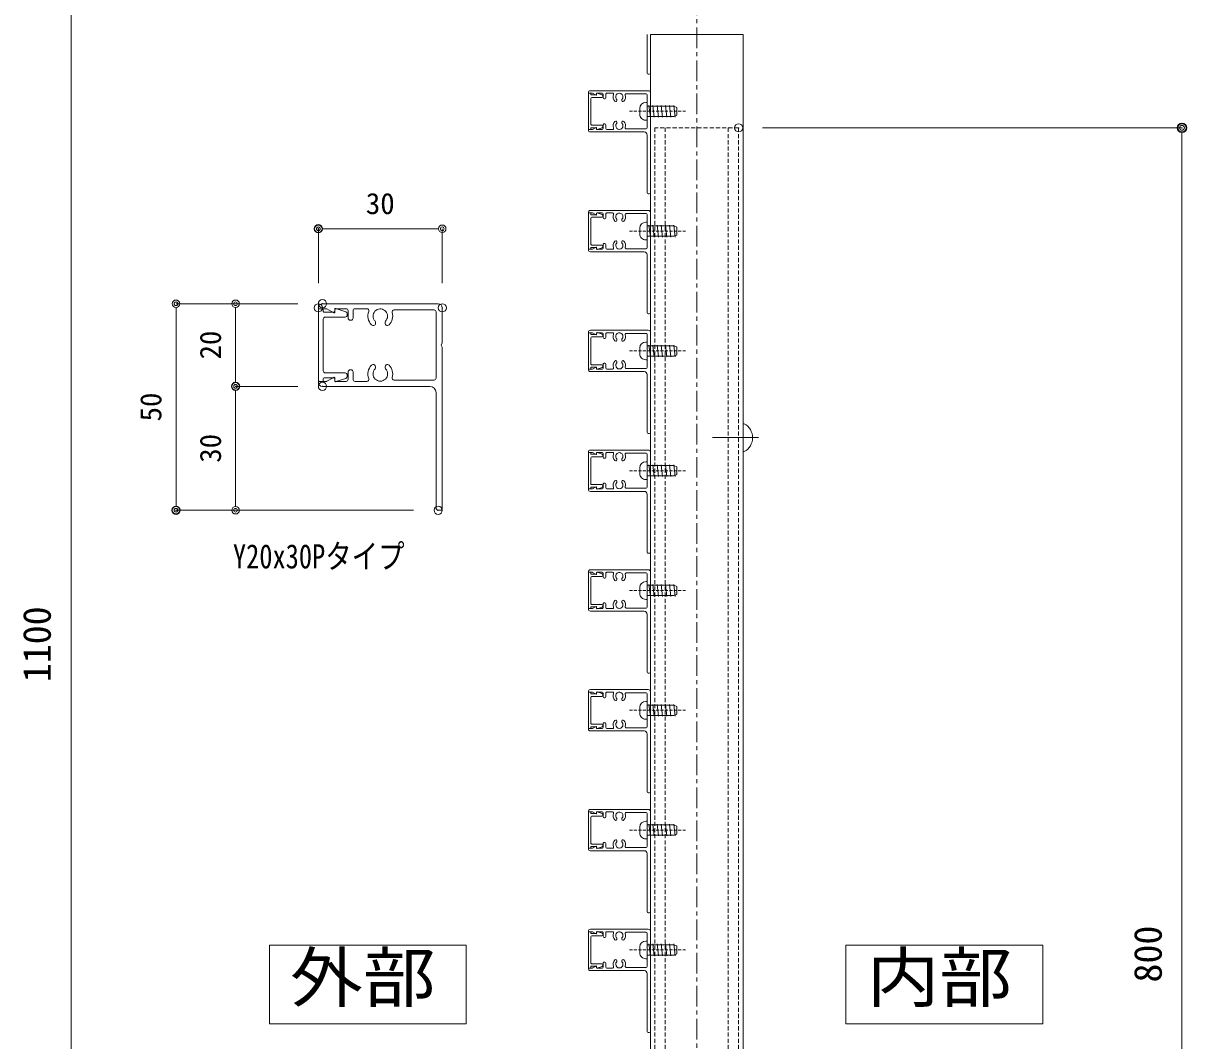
# Model space of a CAD drawing. Units: millimetres, scale not verified. Extents: x -1682 to 1682, y -1188 to 1188.
# Drawn here: x -170 to 394, y -325 to 168 of the extents above; entities that cross this region are included whole.
import ezdxf
from ezdxf.enums import TextEntityAlignment as Align

# ---------------------------------------------------------------- set-up
doc = ezdxf.new("R2010")
doc.units = ezdxf.units.MM
doc.header["$LTSCALE"] = 8
doc.header["$PDMODE"] = 32
doc.header["$PDSIZE"] = 4
doc.linetypes.add('USER1', pattern=[2, 1.25, -0.25, 0.25, -0.25])
doc.linetypes.add('USER3', pattern=[0.375, 0.25, -0.125])
for name, color, linetype, lineweight in [('0-0_0', 7, 'Continuous', 18), ('0-1_DEFPOINTS', 7, 'Continuous', 18), ('0-4_アンカー', 4, 'Continuous', 18), ('0-A_6ﾊｯﾁﾝｸﾞ', 4, 'Continuous', 18), ('0-B_51破線ｱﾙﾐ', 3, 'USER3', 18), ('0-C_2躯体線', 4, 'Continuous', 18), ('0-E_3中心線', 2, 'USER1', 18), ('0-F_41ｱﾙﾐ', 6, 'Continuous', 18), ('1-0_1手摺寸法', 7, 'Continuous', 18), ('1-2_P4-12', 7, 'Continuous', 18), ('1-9_3アルミ部材', 6, 'Continuous', 18)]:
    doc.layers.add(name, color=color, linetype=linetype, lineweight=lineweight)
doc.layers.add('0-3_MOJI', color=7, linetype='Continuous')
doc.styles.add('ＭＳ ゴシック', font='')
doc.styles.get('ＭＳ ゴシック').set_extended_font_data('MS Gothic')

# ---------------------------------------------------------------- blocks, each defined once
blk = doc.blocks.new('_ORIGIN2')
at = {"layer": '0-0_0'}
blk.add_line((-1, 0), (-2, 0), dxfattribs=at)
for radius in [1, 0.5]:
    blk.add_circle((0, 0), radius, dxfattribs=at)
blk = doc.blocks.new('D27')
at = {"layer": '0-1_DEFPOINTS'}
for p in [(536.23, 1682.1), (-9.64, -517.9), (467.24, -517.9)]:
    blk.add_point(p, dxfattribs=at)
at = {"layer": '1-0_1手摺寸法'}
for p, q in [((513.23, 1682.1), (-9.64, 1682.1)), ((-9.64, 1672.9), (-9.64, -508.7)), ((444.24, -517.9), (-9.64, -517.9))]:
    blk.add_line(p, q, dxfattribs=at)
at = {"layer": '1-0_1手摺寸法', "xscale": 4.6, "yscale": 4.6}
for p, rotation in [((-9.64, 1682.1), 90), ((-9.64, -517.9), 270)]:
    blk.add_blockref('_ORIGIN2', p, dxfattribs=dict(at, rotation=rotation))
at = {"layer": '1-0_1手摺寸法', "style": 'ＭＳ ゴシック'}
blk.add_text('1100', height=26.98, rotation=90, dxfattribs=at).set_placement((-21.14, 545.3), align=Align.BOTTOM_LEFT)
blk = doc.blocks.new('D33')
at = {"layer": '0-1_DEFPOINTS'}
for p in [(636.73, 1082.1), (1065.95, 1082.1), (636.73, -517.9)]:
    blk.add_point(p, dxfattribs=at)
at = {"layer": '1-0_1手摺寸法'}
for p, q in [((659.73, 1082.1), (1065.95, 1082.1)), ((1065.95, -508.7), (1065.95, 1072.9)), ((659.73, -517.9), (1065.95, -517.9))]:
    blk.add_line(p, q, dxfattribs=at)
at = {"layer": '1-0_1手摺寸法', "xscale": 4.6, "yscale": 4.6}
for p, rotation in [((1065.95, 1082.1), 90), ((1065.95, -517.9), 270)]:
    blk.add_blockref('_ORIGIN2', p, dxfattribs=dict(at, rotation=rotation))
at = {"layer": '1-0_1手摺寸法', "style": 'ＭＳ ゴシック'}
blk.add_text('800', height=26.98, rotation=90, dxfattribs=at).set_placement((1054.45, 254.5), align=Align.BOTTOM_LEFT)
blk = doc.blocks.new('D47')
at = {"layer": '0-1_DEFPOINTS'}
for p in [(229.79, 984.41), (229.79, 907.79), (349.79, 907.79)]:
    blk.add_point(p, dxfattribs=at)
at = {"layer": '1-0_1手摺寸法'}
for p, q in [((229.79, 931.79), (229.79, 984.41)), ((342.59, 984.41), (236.99, 984.41)), ((349.79, 931.79), (349.79, 984.41))]:
    blk.add_line(p, q, dxfattribs=at)
at = {"layer": '1-0_1手摺寸法', "xscale": 3.6, "yscale": 3.6, "rotation": 180}
blk.add_blockref('_ORIGIN2', (229.79, 984.41), dxfattribs=at)
at = {"layer": '1-0_1手摺寸法', "xscale": 3.6, "yscale": 3.6}
blk.add_blockref('_ORIGIN2', (349.79, 984.41), dxfattribs=at)
at = {"layer": '1-0_1手摺寸法', "style": 'ＭＳ ゴシック'}
blk.add_text('30', height=20.53, dxfattribs=at).set_placement((275.79, 992.41), align=Align.BOTTOM_LEFT)
blk = doc.blocks.new('D48')
at = {"layer": '0-1_DEFPOINTS'}
for p in [(233.79, 911.79), (149.69, 831.79), (233.79, 831.79)]:
    blk.add_point(p, dxfattribs=at)
at = {"layer": '1-0_1手摺寸法'}
for p, q in [((209.79, 911.79), (149.69, 911.79)), ((149.69, 904.59), (149.69, 838.99)), ((209.79, 831.79), (149.69, 831.79))]:
    blk.add_line(p, q, dxfattribs=at)
at = {"layer": '1-0_1手摺寸法', "xscale": 3.6, "yscale": 3.6}
for p, rotation in [((149.69, 911.79), 90), ((149.69, 831.79), 270)]:
    blk.add_blockref('_ORIGIN2', p, dxfattribs=dict(at, rotation=rotation))
at = {"layer": '1-0_1手摺寸法', "style": 'ＭＳ ゴシック'}
blk.add_text('20', height=20.53, rotation=90, dxfattribs=at).set_placement((141.69, 857.79), align=Align.BOTTOM_LEFT)
blk = doc.blocks.new('D49')
at = {"layer": '0-1_DEFPOINTS'}
for p in [(149.69, 831.79), (233.79, 831.79), (345.79, 711.79)]:
    blk.add_point(p, dxfattribs=at)
at = {"layer": '1-0_1手摺寸法'}
for p, q in [((209.79, 831.79), (149.69, 831.79)), ((149.69, 718.99), (149.69, 824.59)), ((321.79, 711.79), (149.69, 711.79))]:
    blk.add_line(p, q, dxfattribs=at)
at = {"layer": '1-0_1手摺寸法', "xscale": 3.6, "yscale": 3.6}
for p, rotation in [((149.69, 831.79), 90), ((149.69, 711.79), 270)]:
    blk.add_blockref('_ORIGIN2', p, dxfattribs=dict(at, rotation=rotation))
at = {"layer": '1-0_1手摺寸法', "style": 'ＭＳ ゴシック'}
blk.add_text('30', height=20.53, rotation=90, dxfattribs=at).set_placement((141.69, 757.79), align=Align.BOTTOM_LEFT)
blk = doc.blocks.new('D50')
at = {"layer": '0-1_DEFPOINTS'}
for p in [(233.79, 911.79), (91.99, 711.79), (345.79, 711.79)]:
    blk.add_point(p, dxfattribs=at)
at = {"layer": '1-0_1手摺寸法'}
for p, q in [((209.79, 911.79), (91.99, 911.79)), ((91.99, 904.59), (91.99, 718.99)), ((321.79, 711.79), (91.99, 711.79))]:
    blk.add_line(p, q, dxfattribs=at)
at = {"layer": '1-0_1手摺寸法', "xscale": 3.6, "yscale": 3.6}
for p, rotation in [((91.99, 911.79), 90), ((91.99, 711.79), 270)]:
    blk.add_blockref('_ORIGIN2', p, dxfattribs=dict(at, rotation=rotation))
at = {"layer": '1-0_1手摺寸法', "style": 'ＭＳ ゴシック'}
blk.add_text('50', height=20.53, rotation=90, dxfattribs=at).set_placement((83.99, 797.79), align=Align.BOTTOM_LEFT)
blk = doc.blocks.new('A$C014E537C')
at = {"layer": '0-F_41ｱﾙﾐ'}
for p, q in [((0, 58), (0, 59)), ((1, 60), (78.961, 60)), ((1, 57), (57, 57)), ((96, 57), (64, 57)), ((80, 59.4), (78.961, 60)), ((80, 59.4), (81.039, 60)), ((98, 60), (81.039, 60)), ((100, 2), (100, 58)), ((60, 2), (60, 54)), ((63, 56), (63, 36.708)), ((97, 56), (97, 36.708)), ((62.4, 23.501), (62.4, 17.8)), ((97.6, 23.501), (97.6, 17.8)), ((62.4, 8.4), (62.4, 13.4)), ((63.4, 16.8), (67, 16.8)), ((67, 14.4), (63.4, 14.4)), ((68, 15.8), (68, 15.4)), ((92, 15.8), (92, 15.4)), ((96.6, 16.8), (93, 16.8)), ((93, 14.4), (96.6, 14.4)), ((97.6, 8.4), (97.6, 13.4)), ((62.442, 4.084), (64.358, 7.421)), ((64, 8), (62.8, 8)), ((95.642, 7.421), (97.558, 4.084)), ((97.2, 8), (96, 8)), ((62.4, 0.4), (62.4, 3.906)), ((97.6, 3.906), (97.6, 0.4))]:
    blk.add_line(p, q, dxfattribs=at)
for centre, radius, start, end in [((1, 59), 1, 90, 180), ((1, 58), 1, 180, 270), ((57, 54), 3, 360, 90), ((64, 56), 1, 90, 180), ((96, 56), 1, 0, 90), ((98, 58), 2, 0, 90), ((64, 36.708), 1, 180, 286.60155), ((66, 30), 6, 45.25752, 106.60155), ((69.344, 33.374), 1.25, 331.80935, 45.25752), ((90.656, 33.374), 1.25, 134.74248, 208.11514), ((94, 30), 6, 73.39845, 134.74248), ((96, 36.708), 1, 253.39845, 0), ((66, 30), 3.5, 45.22423, 314.77541), ((69.244, 34.035), 1.735, 243.33476, 313.82542), ((90.756, 34.035), 1.735, 226.139, 296.66524), ((94, 30), 3.5, 237.18285, 134.77577), ((63.4, 23.501), 1, 68.19625, 180), ((66, 30), 6, 248.19625, 314.74248), ((69.244, 25.965), 1.735, 46.17335, 116.66667), ((69.344, 26.626), 1.25, 314.74248, 28.18983), ((90.656, 26.626), 1.25, 151.88486, 225.25752), ((90.756, 25.965), 1.735, 39.0741, 133.86185), ((94, 30), 6, 225.25752, 291.80375), ((96.6, 23.501), 1, 0, 111.80375), ((63.4, 17.8), 1, 180, 270), ((96.6, 17.8), 1, 270, 0), ((63.4, 13.4), 1, 90, 180), ((67, 15.8), 1, 0, 90), ((67, 15.4), 1, 270, 0), ((93, 15.8), 1, 90, 180), ((93, 15.4), 1, 180, 270), ((96.6, 13.4), 1, 0, 90), ((62.8, 8.4), 0.4, 180, 270), ((64, 7.6), 0.4, 333.43495, 90), ((96, 7.6), 0.4, 90, 206.56505), ((97.2, 8.4), 0.4, 270, 0), ((62, 2), 2, 180, 270), ((62, 0.4), 0.4, 270, 0), ((62.8, 3.906), 0.4, 153.43495, 180), ((97.2, 3.906), 0.4, 0, 26.56505), ((98, 0.4), 0.4, 180, 270), ((98, 2), 2, 270, 0)]:
    blk.add_arc(centre, radius, start, end, dxfattribs=at)
blk = doc.blocks.new('A$C6BE46108')
at = {"layer": '1-9_3アルミ部材'}
for p, q in [((1.597, 13.316), (0, 8.526)), ((3.225, 14), (2.545, 14)), ((4.225, 3.4), (4.225, 13)), ((31.225, 13), (31.225, 3.4)), ((32.904, 14), (32.225, 14)), ((35.449, 8.526), (33.852, 13.316)), ((0.379, 8), (1.425, 8)), ((1.825, 7.6), (1.825, 2.8)), ((33.625, 2.8), (33.625, 7.6)), ((34.025, 8), (35.07, 8)), ((0.125, 2), (0.125, 0.4)), ((1.425, 2.4), (0.525, 2.4)), ((0.525, 0), (34.925, 0)), ((30.225, 2.4), (5.225, 2.4)), ((34.925, 2.4), (34.025, 2.4)), ((35.325, 0.4), (35.325, 2))]:
    blk.add_line(p, q, dxfattribs=at)
for centre, radius, start, end in [((2.545, 13), 1, 90, 161.56505), ((3.225, 13), 1, 0, 90), ((32.225, 13), 1, 90, 180), ((32.904, 13), 1, 18.43495, 90), ((0.379, 8.4), 0.4, 161.56505, 270), ((1.425, 7.6), 0.4, 0, 90), ((34.025, 7.6), 0.4, 90, 180), ((35.07, 8.4), 0.4, 270, 18.43495), ((0.525, 2), 0.4, 90, 180), ((0.525, 0.4), 0.4, 180, 270), ((1.425, 2.8), 0.4, 270, 0), ((5.225, 3.4), 1, 180, 270), ((30.225, 3.4), 1, 270, 0), ((34.025, 2.8), 0.4, 180, 270), ((34.925, 2), 0.4, 0, 90), ((34.925, 0.4), 0.4, 270, 0)]:
    blk.add_arc(centre, radius, start, end, dxfattribs=at)
blk = doc.blocks.new('A$C43F735A4')
at = {"layer": '0-A_6ﾊｯﾁﾝｸﾞ'}
for p, q in [((2.5, 29.99), (3.33, 31.99)), ((8.67, 31.99), (3.33, 31.99)), ((9.5, 29.99), (8.67, 31.99)), ((10, 30.84), (2, 29.9)), ((10, 30.84), (2, 29.9)), ((10, 28.02), (2, 27.08)), ((10, 28.02), (2, 27.08)), ((10, 25.2), (2, 24.26)), ((10, 25.2), (2, 24.26)), ((2.5, 11.99), (2.5, 29.99)), ((9.5, 11.99), (9.5, 29.99)), ((10, 22.38), (2, 21.45)), ((10, 22.38), (2, 21.45)), ((10, 19.56), (2, 18.63)), ((10, 19.56), (2, 18.63)), ((10, 16.75), (2, 15.81)), ((10, 16.75), (2, 15.81)), ((0, 10.99), (0, 11.59)), ((11.6, 11.99), (0.4, 11.99)), ((10, 14.11), (2, 13.17)), ((10, 14.11), (2, 13.17)), ((12, 10.99), (12, 11.59)), ((8, 6.99), (4, 6.99))]:
    blk.add_line(p, q, dxfattribs=at)
for centre, radius, start, end in [((0.4, 11.59), 0.4, 90, 180), ((4, 10.99), 4, 180, 270), ((8, 10.99), 4, 270, 0), ((11.6, 11.59), 0.4, 0, 90)]:
    blk.add_arc(centre, radius, start, end, dxfattribs=at)
at = {"layer": '0-B_51破線ｱﾙﾐ'}
blk.add_line((6, 0), (6, 38.31), dxfattribs=at)

msp = doc.modelspace()

# ---------------------------------------------------------------- linework, layer by layer
at = {"layer": '0-0_0'}
for p, q in [((133.875, 162.385), (133.875, -666.689)), ((178.875, 162.385), (178.875, -666.689))]:
    msp.add_line(p, q, dxfattribs=at)
at = {"layer": '0-1_DEFPOINTS'}
msp.add_line((178.875, 162.385), (133.875, 162.385), dxfattribs=at)
at = {"layer": '0-4_アンカー', "linetype": 'USER3'}
for p, q in [((176.625, 117.107), (136.125, 117.107)), ((136.125, 117.107), (136.125, -682.893)), ((141.125, 117.107), (141.125, -682.893)), ((171.625, 117.107), (171.625, -682.893)), ((176.625, 117.107), (176.625, -682.893))]:
    msp.add_line(p, q, dxfattribs=at)
at = {"layer": '0-C_2躯体線'}
for p, q in [((178.875, -39.643), (178.875, -26.143)), ((179.375, -26.143), (178.875, -26.143)), ((163.934, -32.893), (186.191, -32.893)), ((179.375, -39.643), (178.875, -39.643))]:
    msp.add_line(p, q, dxfattribs=at)
msp.add_arc((175.679, -32.893), 7.695, 298.69866, 61.30134, dxfattribs=at)
at = {"layer": '0-E_3中心線'}
msp.add_line((156.375, 469.737), (156.375, -842.622), dxfattribs=at)
at = {"layer": '0-F_41ｱﾙﾐ'}
for p, q in [((132.375, 143.607), (132.375, 162.385)), ((133.875, 143.607), (133.875, 162.385)), ((132.875, 143.107), (133.375, 143.107))]:
    msp.add_line(p, q, dxfattribs=at)
for centre, start, end in [((132.875, 143.607), 180, 270), ((133.375, 143.607), 270, 0)]:
    msp.add_arc(centre, 0.5, start, end, dxfattribs=at)
at = {"layer": '1-2_P4-12'}
for p, q in [((-50.563, -278.661), (-50.563, -316.671)), ((228.526, -278.661), (228.526, -316.671))]:
    msp.add_line(p, q, dxfattribs=at)
for points in [[(-50.563, -316.671), (44.763, -316.671), (44.763, -278.661), (-50.563, -278.661)], [(228.526, -316.671), (323.852, -316.671), (323.852, -278.661), (228.526, -278.661)]]:
    msp.add_lwpolyline(points, dxfattribs=at)

# ---------------------------------------------------------------- block references
at = {"layer": '0-3_MOJI', "xscale": 0.7142857, "yscale": 0.7142857, "rotation": 270}
for p in [(123.814, 129.393), (123.814, 71.393), (123.814, 13.393), (123.814, -44.607), (123.814, -102.607), (123.814, -160.607), (123.814, -218.607), (123.814, -276.607)]:
    msp.add_blockref('A$C43F735A4', p, dxfattribs=at)
at = {"layer": '1-0_1手摺寸法', "xscale": 0.5, "yscale": 0.5}
for name in ['D27', 'D33', 'D47', 'D50', 'D48', 'D49']:
    msp.add_blockref(name, (-141.739, -423.942), dxfattribs=at)
at = {"layer": '1-0_1手摺寸法', "yscale": 0.5, "rotation": 270}
for name, p, xscale in [('A$C014E537C', (103.875, 85.107), -0.5), ('A$C6BE46108', (103.875, 133.97), 0.5), ('A$C014E537C', (103.875, 27.107), -0.5), ('A$C6BE46108', (103.875, 75.97), 0.5), ('A$C014E537C', (103.875, -30.893), -0.5), ('A$C6BE46108', (103.875, 17.97), 0.5), ('A$C014E537C', (103.875, -88.893), -0.5), ('A$C6BE46108', (103.875, -40.03), 0.5), ('A$C014E537C', (103.875, -146.893), -0.5), ('A$C6BE46108', (103.875, -98.03), 0.5), ('A$C014E537C', (103.875, -204.893), -0.5), ('A$C6BE46108', (103.875, -156.03), 0.5), ('A$C014E537C', (103.875, -262.893), -0.5), ('A$C6BE46108', (103.875, -214.03), 0.5), ('A$C014E537C', (103.875, -320.893), -0.5), ('A$C6BE46108', (103.875, -272.03), 0.5)]:
    msp.add_blockref(name, p, dxfattribs=dict(at, xscale=xscale))
at = {"layer": '1-0_1手摺寸法', "xscale": -1, "rotation": 270}
msp.add_blockref('A$C014E537C', (-26.842, -68.048), dxfattribs=at)
at = {"layer": '1-0_1手摺寸法', "rotation": 270}
msp.add_blockref('A$C6BE46108', (-26.842, 29.676), dxfattribs=at)

# ---------------------------------------------------------------- texts
at = {"layer": '0-0_0', "style": 'ＭＳ ゴシック', "width": 0.8}
msp.add_text('Y20x30Pタイプ', height=11.73, dxfattribs=at).set_placement((-68.188, -99.733), align=Align.BOTTOM_LEFT)
at = {"layer": '1-2_P4-12', "style": 'ＭＳ ゴシック', "width": 1.1}
for s, p in [('外部', (-40.504, -313.038)), ('内部', (238.586, -313.038))]:
    msp.add_text(s, height=23.46, dxfattribs=at).set_placement(p, align=Align.BOTTOM_LEFT)

doc.saveas('drawing.dxf')
